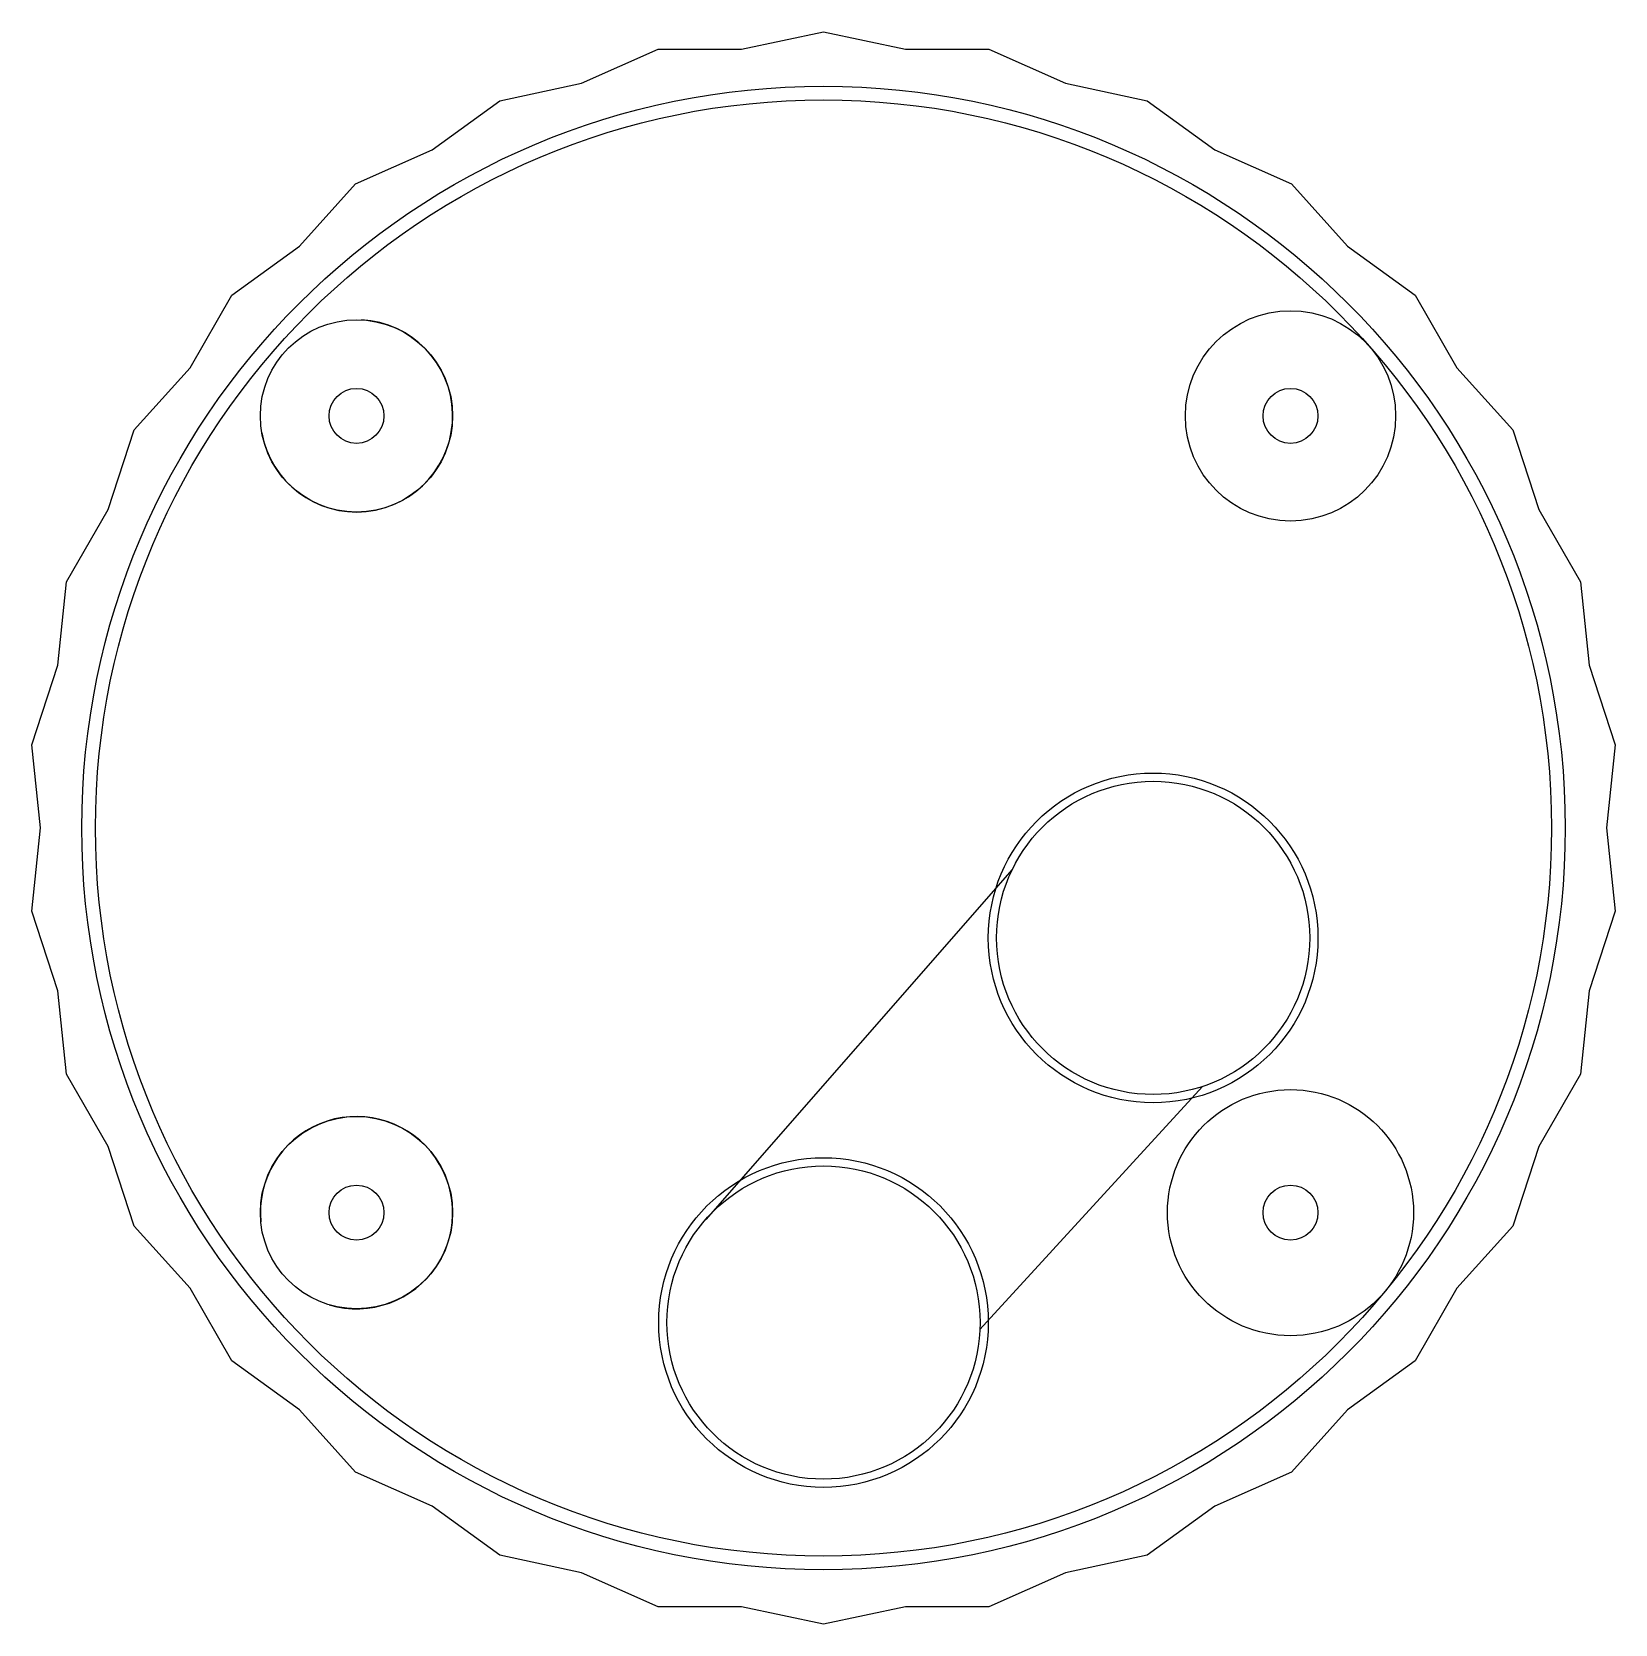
# Model space of a CAD drawing. Header units: inches. Extents: x -1.44 to 1.44, y -1.45 to 1.45.
import ezdxf

# ---------------------------------------------------------------- set-up
doc = ezdxf.new("R2010")
doc.units = ezdxf.units.IN
doc.layers.get('0').update_dxf_attribs({"linetype": 'CONTINUOUS'})

msp = doc.modelspace()

# ---------------------------------------------------------------- linework, layer by layer
for p, q in [((0.3437, -0.0753), (-0.2143, -0.7122)), ((0.6898, -0.4705), (0.2847, -0.9128))]:
    msp.add_line(p, q)
msp.add_lwpolyline([(-0.4404, 1.3553), (-0.3012, 1.4172), (-0.149, 1.4172), (0, 1.4489), (0.149, 1.4172), (0.3012, 1.4172), (0.4404, 1.3553), (0.5893, 1.3236), (0.7125, 1.2341), (0.8516, 1.1722), (0.9535, 1.059), (1.0767, 0.9695), (1.1529, 0.8376), (1.2548, 0.7244), (1.3018, 0.5796), (1.378, 0.4477), (1.3939, 0.2963), (1.4409, 0.1514), (1.425, 0), (1.4409, -0.1514), (1.3939, -0.2963), (1.378, -0.4477), (1.3018, -0.5796), (1.2548, -0.7244), (1.1529, -0.8376), (1.0767, -0.9695), (0.9535, -1.059), (0.8516, -1.1722), (0.7125, -1.2341), (0.5893, -1.3236), (0.4404, -1.3553), (0.3012, -1.4172), (0.149, -1.4172), (0, -1.4489), (-0.149, -1.4172), (-0.3012, -1.4172), (-0.4404, -1.3553), (-0.5893, -1.3236), (-0.7125, -1.2341), (-0.8516, -1.1722), (-0.9535, -1.059), (-1.0767, -0.9695), (-1.1529, -0.8376), (-1.2548, -0.7244), (-1.3018, -0.5796), (-1.378, -0.4477), (-1.3939, -0.2963), (-1.4409, -0.1514), (-1.425, 0), (-1.4409, 0.1514), (-1.3939, 0.2963), (-1.378, 0.4477), (-1.3018, 0.5796), (-1.2548, 0.7244), (-1.1529, 0.8376), (-1.0767, 0.9695), (-0.9535, 1.059), (-0.8516, 1.1722), (-0.7125, 1.2341), (-0.5893, 1.3236)], close=True)
for centre, radius in [((0, 0), 1.35), ((0, 0), 1.325), ((0.85, 0.75), 0.1914), ((-0.85, 0.75), 0.175), ((-0.85, 0.75), 0.05), ((-0.85, 0.75), 0.05), ((0.85, 0.75), 0.05), ((0.85, 0.75), 0.05), ((0.6, -0.2), 0.3), ((0.6, -0.2), 0.285), ((0.85, -0.7), 0.2239), ((-0.85, -0.7), 0.175), ((0, -0.9), 0.3), ((0, -0.9), 0.285), ((-0.85, -0.7), 0.05), ((-0.85, -0.7), 0.05), ((0.85, -0.7), 0.05), ((0.85, -0.7), 0.05)]:
    msp.add_circle(centre, radius)
for centre, start, end in [((-0.85, 0.75), -169.9035, 87.0562), ((-0.85, -0.7), -106.4919, 185.4368)]:
    msp.add_arc(centre, 0.175, start, end)

doc.saveas('drawing.dxf')
